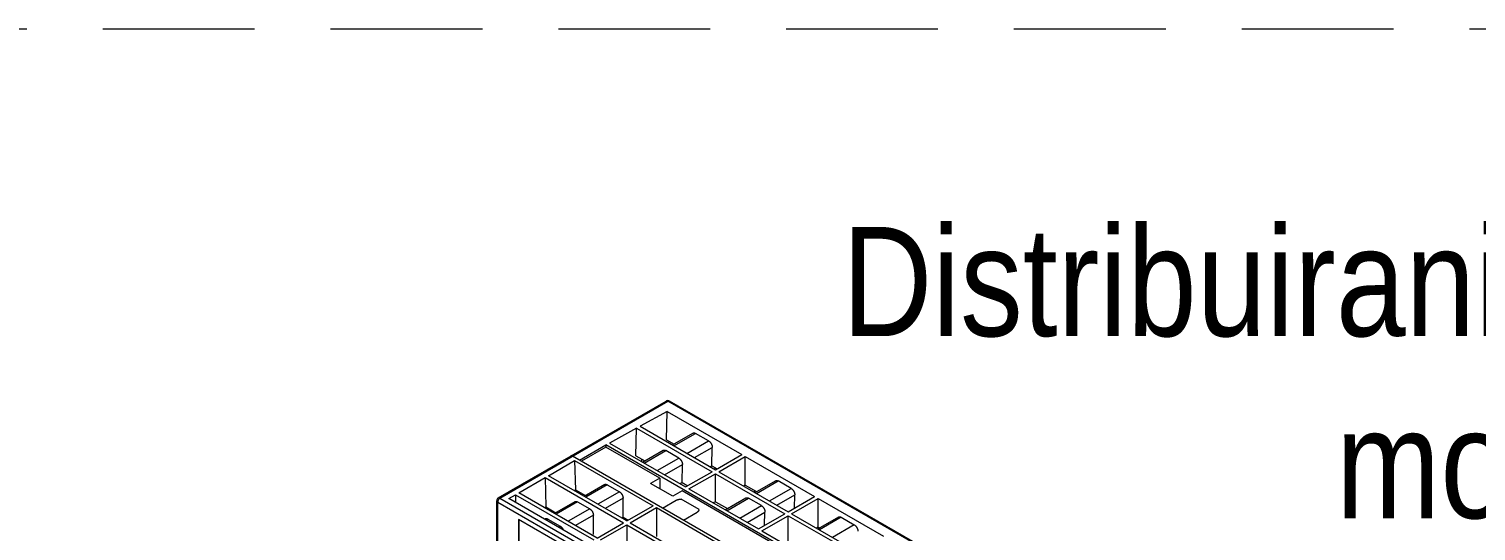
# Model space of a CAD drawing. Header units: inches. Extents: x 67248 to 85686, y -40174 to -31152.
# Drawn here: x 82309.7 to 82547.9, y -32834.9 to -32752.1 of the extents above; entities that cross this region are included whole.
import ezdxf

# ---------------------------------------------------------------- set-up
doc = ezdxf.new("R2010")
doc.units = ezdxf.units.IN
doc.header["$MEASUREMENT"] = 0
doc.linetypes.add('HIDDEN', pattern=[0.375, 0.25, -0.125])
doc.layers.add('SI-General', color=7, linetype='Continuous', lineweight=5)
doc.styles.add('OPIS', font='ARIALN.TTF')

# ---------------------------------------------------------------- blocks, each defined once
blk = doc.blocks.new('ET200S')
at = {"lineweight": 0}
for p, q in [((0.13, 97.38), (25.72, 112.15)), ((0.38, 97.35), (25.97, 112.13)), ((25.87, 110.57), (21.73, 108.3)), ((25.73, 112.16), (25.72, 112.15)), ((25.77, 106.26), (25.87, 110.57)), ((25.87, 110.57), (37.25, 104)), ((110.12, 63.55), (25.97, 112.13)), ((26.22, 112.15), (26.22, 112.15)), ((110.37, 63.57), (26.22, 112.15)), ((21.73, 108.3), (33.22, 101.67)), ((21.2, 108.01), (17.07, 105.75)), ((21.11, 103.79), (21.2, 108.01)), ((21.2, 108.01), (32.71, 101.37)), ((25.77, 106.26), (26.92, 105.59)), ((26.67, 105.45), (29.8, 107.26)), ((26.9, 105.32), (30.21, 107.22)), ((28.88, 104.17), (32.19, 106.08)), ((32.19, 106.08), (30.21, 107.22)), ((95.59, 55.16), (11.45, 103.74)), ((12.51, 103.13), (16.54, 105.46)), ((16.54, 105.13), (12.79, 102.96)), ((16.54, 105.46), (16.54, 105.13)), ((98.56, 58.1), (16.54, 105.46)), ((24.74, 100.39), (16.54, 105.13)), ((17.07, 105.75), (28.67, 99.04)), ((21.11, 103.79), (22.45, 103.02)), ((22.12, 102.83), (25.26, 104.64)), ((22.36, 102.69), (25.66, 104.6)), ((27.64, 103.46), (25.66, 104.6)), ((30.01, 103.52), (32.74, 105.09)), ((32.68, 102.27), (32.74, 105.09)), ((33.22, 101.67), (37.25, 104)), ((33.74, 101.37), (37.77, 103.7)), ((37.77, 99.33), (37.77, 103.7)), ((37.77, 103.7), (48.35, 97.59)), ((7.76, 100.76), (11.76, 103.09)), ((11.76, 103.09), (11.88, 98.62)), ((11.76, 103.09), (23.72, 96.18)), ((22.02, 102.89), (22.02, 103.27)), ((24.34, 101.55), (27.64, 103.46)), ((25.47, 100.9), (28.19, 102.47)), ((28.13, 99.74), (28.19, 102.47)), ((32.42, 102.13), (32.68, 102.27)), ((32.68, 102.27), (33.47, 101.81)), ((33.3, 101.91), (33.06, 101.76)), ((3.25, 98.14), (7.25, 100.47)), ((7.25, 100.47), (7.37, 96)), ((7.25, 100.47), (19.2, 93.57)), ((19.71, 93.87), (7.76, 100.76)), ((16.34, 99.41), (13.22, 97.61)), ((16.74, 99.38), (13.45, 97.48)), ((16.74, 99.38), (18.59, 98.31)), ((24.74, 100.39), (23.33, 99.58)), ((26.72, 97.62), (23.33, 99.58)), ((24.74, 100.39), (24.74, 98.76)), ((27.8, 99.55), (28.13, 99.74)), ((28.13, 99.74), (29, 99.23)), ((28.67, 99.04), (32.71, 101.37)), ((29.19, 98.75), (33.22, 101.07)), ((33.22, 96.8), (33.22, 101.07)), ((33.22, 101.07), (43.81, 94.96)), ((33.74, 101.37), (44.32, 95.26)), ((37.77, 99.33), (37.52, 99.19)), ((37.77, 99.33), (39.5, 98.33)), ((39.26, 98.19), (42.39, 99.99)), ((39.49, 98.05), (42.79, 99.96)), ((44.77, 98.81), (42.79, 99.96)), ((0.38, 97.35), (61.17, 62.25)), ((1.75, 97.27), (2.74, 97.85)), ((13.67, 90.38), (1.75, 97.27)), ((2.74, 97.85), (2.77, 96.67)), ((2.74, 97.85), (14.67, 90.96)), ((15.18, 91.25), (3.25, 98.14)), ((11.67, 98.51), (11.88, 98.62)), ((11.88, 98.62), (13.42, 97.73)), ((18.59, 98.31), (15.31, 96.41)), ((19.14, 97.34), (16.42, 95.76)), ((19.14, 94.43), (19.14, 97.34)), ((28.13, 98.43), (26.72, 97.62)), ((30.74, 95.61), (27.98, 97.2)), ((49.84, 85.9), (28.13, 98.43)), ((29.19, 98.75), (39.78, 92.63)), ((34.71, 95.56), (37.84, 97.37)), ((34.94, 95.42), (38.25, 97.33)), ((40.23, 96.19), (38.25, 97.33)), ((39.03, 98.32), (39.26, 98.47)), ((41.47, 96.91), (44.77, 98.81)), ((42.6, 96.25), (45.33, 97.83)), ((44.32, 95.26), (48.35, 97.59)), ((44.84, 94.96), (48.87, 97.29)), ((45.28, 95.81), (45.33, 97.83)), ((48.87, 92.92), (48.87, 97.29)), ((48.87, 97.29), (58.82, 91.54)), ((-0.12, 89.06), (-0.12, 96.94)), ((0.03, 88.79), (0.03, 96.74)), ((0.03, 96.74), (60.35, 61.91)), ((7.16, 95.88), (7.37, 96)), ((7.37, 96), (8.9, 95.12)), ((11.81, 96.8), (8.69, 95)), ((12.22, 96.76), (8.93, 94.87)), ((14.07, 95.69), (10.78, 93.8)), ((12.22, 96.76), (14.07, 95.69)), ((19.71, 93.87), (23.72, 96.18)), ((20.22, 93.57), (24.24, 95.89)), ((24.24, 95.89), (24.24, 91.49)), ((24.24, 95.89), (34.82, 89.77)), ((25.16, 95.82), (27.23, 97.02)), ((28.35, 93.98), (30.42, 95.18)), ((33.22, 96.8), (32.89, 96.61)), ((33.22, 96.8), (35.04, 95.75)), ((36.92, 94.28), (40.23, 96.19)), ((38.05, 93.63), (40.78, 95.2)), ((39.78, 92.63), (43.81, 94.96)), ((40.73, 93.19), (40.78, 95.2)), ((44.84, 94.96), (54.79, 89.22)), ((3.21, 94.09), (3.21, 89.19)), ((18.48, 85.27), (3.21, 94.09)), ((3.28, 94.04), (3.28, 89.31)), ((7.29, 94.19), (7.18, 94.13)), ((7.69, 94.15), (7.42, 93.99)), ((7.69, 94.15), (9.54, 93.08)), ((9.54, 93.08), (9.27, 92.92)), ((14.62, 94.72), (11.9, 93.15)), ((14.62, 91.81), (14.62, 94.72)), ((15.18, 91.25), (19.2, 93.57)), ((15.7, 90.96), (19.71, 93.27)), ((18.94, 94.31), (19.14, 94.43)), ((19.14, 94.43), (19.91, 93.98)), ((19.4, 94.04), (19.6, 94.16)), ((19.71, 93.27), (19.71, 88.88)), ((19.71, 93.27), (30.3, 87.16)), ((20.22, 93.57), (30.81, 87.46)), ((40.29, 92.34), (44.32, 94.66)), ((44.32, 90.39), (44.32, 94.66)), ((44.32, 94.66), (54.27, 88.92)), ((48.87, 92.92), (48.62, 92.78)), ((52.01, 94.44), (48.87, 92.63)), ((48.87, 92.92), (49.12, 92.78)), ((52.41, 94.41), (49.11, 92.5)), ((54.39, 93.26), (51.09, 91.35)), ((52.41, 94.41), (54.39, 93.26)), ((40.29, 92.34), (50.24, 86.59))]:
    blk.add_line(p, q, dxfattribs=at)
for points in [[(25.97, 112.13), (25.97, 112.13), (25.96, 112.13), (25.96, 112.14), (25.96, 112.14), (25.95, 112.14), (25.95, 112.14), (25.94, 112.15), (25.94, 112.15), (25.93, 112.15), (25.93, 112.15), (25.92, 112.15), (25.92, 112.16), (25.91, 112.16), (25.91, 112.16), (25.9, 112.16), (25.9, 112.16), (25.89, 112.16), (25.89, 112.17), (25.88, 112.17), (25.88, 112.17), (25.87, 112.17), (25.87, 112.17), (25.86, 112.17), (25.86, 112.17), (25.85, 112.17), (25.85, 112.18), (25.84, 112.18), (25.84, 112.18), (25.83, 112.18), (25.83, 112.18), (25.82, 112.18), (25.82, 112.18), (25.81, 112.18), (25.81, 112.18), (25.8, 112.18), (25.8, 112.18), (25.79, 112.17), (25.79, 112.17), (25.78, 112.17), (25.78, 112.17), (25.78, 112.17), (25.77, 112.17), (25.77, 112.17), (25.76, 112.17), (25.76, 112.17), (25.75, 112.16), (25.75, 112.16), (25.75, 112.16), (25.74, 112.16), (25.74, 112.16), (25.73, 112.16), (25.73, 112.15)], [(25.97, 112.13), (25.98, 112.13), (25.98, 112.13), (25.99, 112.14), (25.99, 112.14), (26, 112.14), (26, 112.14), (26.01, 112.15), (26.01, 112.15), (26.02, 112.15), (26.02, 112.15), (26.03, 112.15), (26.03, 112.16), (26.04, 112.16), (26.04, 112.16), (26.05, 112.16), (26.05, 112.16), (26.06, 112.17), (26.06, 112.17), (26.07, 112.17), (26.07, 112.17), (26.08, 112.17), (26.08, 112.17), (26.09, 112.17), (26.1, 112.17), (26.1, 112.17), (26.11, 112.18), (26.11, 112.18), (26.12, 112.18), (26.12, 112.18), (26.13, 112.18), (26.13, 112.18), (26.14, 112.18), (26.14, 112.18), (26.15, 112.18), (26.15, 112.17), (26.16, 112.17), (26.16, 112.17), (26.16, 112.17), (26.17, 112.17), (26.17, 112.17), (26.18, 112.17), (26.18, 112.17), (26.19, 112.17), (26.19, 112.17), (26.19, 112.16), (26.2, 112.16), (26.2, 112.16), (26.21, 112.16), (26.21, 112.16), (26.22, 112.16), (26.22, 112.15)], [(29.8, 107.26), (29.81, 107.27), (29.82, 107.27), (29.82, 107.27), (29.83, 107.27), (29.84, 107.28), (29.84, 107.28), (29.85, 107.28), (29.86, 107.28), (29.86, 107.29), (29.87, 107.29), (29.88, 107.29), (29.88, 107.29), (29.89, 107.29), (29.9, 107.29), (29.9, 107.3), (29.91, 107.3), (29.92, 107.3), (29.93, 107.3), (29.93, 107.3), (29.94, 107.3), (29.95, 107.3), (29.95, 107.3), (29.96, 107.3), (29.97, 107.3), (29.98, 107.3), (29.98, 107.3), (29.99, 107.3), (30, 107.3), (30.01, 107.3), (30.02, 107.3), (30.03, 107.29), (30.04, 107.29), (30.05, 107.29), (30.05, 107.29), (30.06, 107.29), (30.07, 107.28), (30.08, 107.28), (30.09, 107.28), (30.1, 107.28), (30.11, 107.27), (30.12, 107.27), (30.13, 107.27), (30.13, 107.26), (30.14, 107.26), (30.15, 107.25), (30.16, 107.25), (30.17, 107.25), (30.18, 107.24), (30.18, 107.24), (30.19, 107.23), (30.2, 107.23), (30.21, 107.22)], [(32.19, 106.08), (32.21, 106.07), (32.22, 106.06), (32.24, 106.05), (32.26, 106.03), (32.28, 106.02), (32.29, 106.01), (32.31, 106), (32.33, 105.98), (32.34, 105.97), (32.36, 105.95), (32.37, 105.94), (32.39, 105.92), (32.4, 105.91), (32.42, 105.89), (32.44, 105.87), (32.45, 105.85), (32.47, 105.83), (32.49, 105.81), (32.5, 105.79), (32.52, 105.77), (32.53, 105.74), (32.54, 105.72), (32.56, 105.7), (32.57, 105.68), (32.58, 105.66), (32.6, 105.63), (32.61, 105.61), (32.62, 105.59), (32.63, 105.56), (32.64, 105.54), (32.65, 105.52), (32.66, 105.49), (32.67, 105.47), (32.68, 105.45), (32.69, 105.42), (32.69, 105.4), (32.7, 105.37), (32.71, 105.35), (32.71, 105.33), (32.72, 105.31), (32.72, 105.29), (32.73, 105.27), (32.73, 105.24), (32.73, 105.22), (32.73, 105.2), (32.74, 105.18), (32.74, 105.16), (32.74, 105.14), (32.74, 105.11), (32.74, 105.09)], [(11.2, 103.77), (11.2, 103.77), (11.2, 103.77), (11.21, 103.77), (11.21, 103.77), (11.22, 103.78), (11.22, 103.78), (11.23, 103.78), (11.23, 103.78), (11.23, 103.78), (11.24, 103.78), (11.24, 103.78), (11.25, 103.78), (11.25, 103.79), (11.26, 103.79), (11.26, 103.79), (11.27, 103.79), (11.27, 103.79), (11.28, 103.79), (11.28, 103.79), (11.28, 103.79), (11.29, 103.79), (11.29, 103.79), (11.3, 103.79), (11.3, 103.79), (11.31, 103.79), (11.31, 103.79), (11.32, 103.79), (11.32, 103.79), (11.33, 103.79), (11.33, 103.78), (11.34, 103.78), (11.34, 103.78), (11.35, 103.78), (11.35, 103.78), (11.36, 103.78), (11.37, 103.78), (11.37, 103.77), (11.38, 103.77), (11.38, 103.77), (11.39, 103.77), (11.4, 103.77), (11.4, 103.76), (11.41, 103.76), (11.41, 103.76), (11.42, 103.76), (11.42, 103.75), (11.43, 103.75), (11.44, 103.75), (11.44, 103.74), (11.45, 103.74)], [(11.29, 103.79), (11.28, 103.79), (11.28, 103.79), (11.28, 103.79), (11.28, 103.79), (11.27, 103.79), (11.27, 103.79), (11.27, 103.79), (11.27, 103.79), (11.26, 103.79), (11.26, 103.79), (11.26, 103.79), (11.26, 103.79), (11.25, 103.79), (11.25, 103.78), (11.25, 103.78), (11.24, 103.78), (11.24, 103.78), (11.24, 103.78), (11.24, 103.78), (11.23, 103.78), (11.23, 103.78), (11.23, 103.78), (11.23, 103.78), (11.22, 103.78), (11.22, 103.78), (11.22, 103.78), (11.22, 103.78), (11.21, 103.77), (11.21, 103.77), (11.21, 103.77), (11.21, 103.77), (11.21, 103.77), (11.2, 103.77), (11.2, 103.77), (11.2, 103.77), (11.2, 103.77)], [(11.32, 103.79), (11.32, 103.79), (11.32, 103.79), (11.32, 103.79), (11.31, 103.79), (11.31, 103.79), (11.31, 103.79), (11.31, 103.79), (11.31, 103.79), (11.3, 103.79), (11.3, 103.79), (11.3, 103.79), (11.3, 103.79), (11.3, 103.79), (11.3, 103.79), (11.29, 103.79), (11.29, 103.79), (11.29, 103.79), (11.29, 103.79)], [(25.26, 104.64), (25.26, 104.64), (25.27, 104.64), (25.28, 104.65), (25.28, 104.65), (25.29, 104.65), (25.3, 104.65), (25.3, 104.66), (25.31, 104.66), (25.32, 104.66), (25.32, 104.66), (25.33, 104.67), (25.34, 104.67), (25.34, 104.67), (25.35, 104.67), (25.36, 104.67), (25.36, 104.67), (25.37, 104.67), (25.38, 104.67), (25.39, 104.67), (25.39, 104.67), (25.4, 104.68), (25.41, 104.68), (25.42, 104.68), (25.42, 104.68), (25.43, 104.68), (25.44, 104.67), (25.44, 104.67), (25.45, 104.67), (25.46, 104.67), (25.47, 104.67), (25.48, 104.67), (25.49, 104.67), (25.5, 104.67), (25.51, 104.66), (25.52, 104.66), (25.53, 104.66), (25.53, 104.66), (25.54, 104.65), (25.55, 104.65), (25.56, 104.65), (25.57, 104.64), (25.58, 104.64), (25.59, 104.64), (25.6, 104.63), (25.6, 104.63), (25.61, 104.63), (25.62, 104.62), (25.63, 104.62), (25.64, 104.61), (25.65, 104.61), (25.65, 104.6), (25.66, 104.6)], [(27.64, 103.46), (27.66, 103.45), (27.68, 103.43), (27.7, 103.42), (27.71, 103.41), (27.73, 103.4), (27.75, 103.38), (27.76, 103.37), (27.78, 103.36), (27.8, 103.34), (27.81, 103.33), (27.83, 103.31), (27.84, 103.3), (27.86, 103.28), (27.87, 103.26), (27.89, 103.24), (27.91, 103.22), (27.92, 103.2), (27.94, 103.18), (27.95, 103.16), (27.97, 103.14), (27.98, 103.12), (28, 103.1), (28.01, 103.08), (28.02, 103.05), (28.04, 103.03), (28.05, 103.01), (28.06, 102.99), (28.07, 102.96), (28.08, 102.94), (28.09, 102.92), (28.1, 102.89), (28.11, 102.87), (28.12, 102.84), (28.13, 102.82), (28.14, 102.8), (28.15, 102.77), (28.15, 102.75), (28.16, 102.73), (28.17, 102.7), (28.17, 102.68), (28.17, 102.66), (28.18, 102.64), (28.18, 102.62), (28.19, 102.6), (28.19, 102.58), (28.19, 102.55), (28.19, 102.53), (28.19, 102.51), (28.19, 102.49), (28.19, 102.47)], [(16.34, 99.41), (16.34, 99.42), (16.35, 99.42), (16.36, 99.42), (16.36, 99.43), (16.37, 99.43), (16.38, 99.43), (16.38, 99.43), (16.39, 99.44), (16.4, 99.44), (16.4, 99.44), (16.41, 99.44), (16.42, 99.44), (16.43, 99.45), (16.43, 99.45), (16.44, 99.45), (16.45, 99.45), (16.46, 99.45), (16.46, 99.45), (16.47, 99.45), (16.48, 99.45), (16.49, 99.45), (16.49, 99.45), (16.5, 99.45), (16.51, 99.45), (16.52, 99.45), (16.52, 99.45), (16.53, 99.45), (16.54, 99.45), (16.55, 99.45), (16.55, 99.45), (16.56, 99.45), (16.57, 99.44), (16.58, 99.44), (16.59, 99.44), (16.6, 99.44), (16.61, 99.43), (16.62, 99.43), (16.63, 99.43), (16.64, 99.43), (16.64, 99.42), (16.65, 99.42), (16.66, 99.41), (16.67, 99.41), (16.68, 99.41), (16.69, 99.4), (16.7, 99.4), (16.71, 99.39), (16.72, 99.39), (16.72, 99.39), (16.73, 99.38), (16.74, 99.38)], [(42.39, 99.99), (42.4, 100), (42.4, 100), (42.41, 100), (42.42, 100.01), (42.42, 100.01), (42.43, 100.01), (42.44, 100.02), (42.44, 100.02), (42.45, 100.02), (42.46, 100.02), (42.46, 100.02), (42.47, 100.03), (42.48, 100.03), (42.48, 100.03), (42.49, 100.03), (42.5, 100.03), (42.51, 100.03), (42.51, 100.03), (42.52, 100.03), (42.53, 100.03), (42.53, 100.03), (42.54, 100.03), (42.55, 100.03), (42.56, 100.03), (42.56, 100.03), (42.57, 100.03), (42.58, 100.03), (42.59, 100.03), (42.6, 100.03), (42.6, 100.03), (42.61, 100.03), (42.62, 100.03), (42.63, 100.02), (42.64, 100.02), (42.65, 100.02), (42.66, 100.02), (42.67, 100.01), (42.68, 100.01), (42.69, 100.01), (42.69, 100.01), (42.7, 100), (42.71, 100), (42.72, 100), (42.73, 99.99), (42.74, 99.99), (42.75, 99.98), (42.75, 99.98), (42.76, 99.98), (42.77, 99.97), (42.78, 99.97), (42.79, 99.96), (42.79, 99.96)], [(0.38, 97.35), (0.37, 97.34), (0.36, 97.34), (0.34, 97.33), (0.33, 97.32), (0.32, 97.31), (0.31, 97.3), (0.3, 97.3), (0.29, 97.29), (0.28, 97.28), (0.27, 97.27), (0.26, 97.26), (0.25, 97.25), (0.24, 97.24), (0.23, 97.22), (0.22, 97.21), (0.21, 97.2), (0.2, 97.19), (0.19, 97.18), (0.18, 97.17), (0.17, 97.15), (0.16, 97.14), (0.15, 97.13), (0.15, 97.11), (0.14, 97.1), (0.13, 97.09), (0.12, 97.07), (0.11, 97.06), (0.11, 97.05), (0.1, 97.03), (0.09, 97.02), (0.09, 97), (0.08, 96.99), (0.08, 96.98), (0.07, 96.96), (0.07, 96.95), (0.06, 96.93), (0.06, 96.92), (0.05, 96.9), (0.05, 96.89), (0.04, 96.88), (0.04, 96.86), (0.04, 96.85), (0.03, 96.83), (0.03, 96.82), (0.03, 96.81), (0.03, 96.79), (0.03, 96.78), (0.03, 96.77), (0.03, 96.75), (0.03, 96.74)], [(0.13, 97.38), (0.13, 97.38), (0.14, 97.38), (0.14, 97.38), (0.14, 97.38), (0.15, 97.39), (0.15, 97.39), (0.16, 97.39), (0.16, 97.39), (0.16, 97.39), (0.17, 97.39), (0.17, 97.39), (0.18, 97.39), (0.18, 97.4), (0.19, 97.4), (0.19, 97.4), (0.2, 97.4), (0.2, 97.4), (0.21, 97.4), (0.21, 97.4), (0.21, 97.4), (0.22, 97.4), (0.22, 97.4), (0.23, 97.4), (0.23, 97.4), (0.24, 97.4), (0.24, 97.4), (0.25, 97.4), (0.25, 97.4), (0.26, 97.4), (0.26, 97.4), (0.27, 97.4), (0.27, 97.39), (0.28, 97.39), (0.28, 97.39), (0.29, 97.39), (0.3, 97.39), (0.3, 97.39), (0.31, 97.38), (0.31, 97.38), (0.32, 97.38), (0.32, 97.38), (0.33, 97.38), (0.34, 97.37), (0.34, 97.37), (0.35, 97.37), (0.35, 97.37), (0.36, 97.36), (0.36, 97.36), (0.37, 97.36), (0.37, 97.35), (0.38, 97.35)], [(18.59, 98.31), (18.61, 98.3), (18.63, 98.28), (18.65, 98.27), (18.67, 98.26), (18.68, 98.25), (18.7, 98.23), (18.72, 98.22), (18.73, 98.21), (18.75, 98.19), (18.76, 98.18), (18.78, 98.16), (18.8, 98.14), (18.81, 98.13), (18.83, 98.11), (18.85, 98.09), (18.86, 98.07), (18.88, 98.05), (18.89, 98.03), (18.9, 98.01), (18.92, 98), (18.93, 97.97), (18.95, 97.95), (18.96, 97.93), (18.97, 97.91), (18.98, 97.89), (19, 97.87), (19.01, 97.85), (19.02, 97.83), (19.03, 97.8), (19.04, 97.78), (19.05, 97.76), (19.06, 97.74), (19.07, 97.71), (19.08, 97.69), (19.08, 97.67), (19.09, 97.65), (19.1, 97.62), (19.11, 97.6), (19.11, 97.58), (19.12, 97.55), (19.12, 97.53), (19.13, 97.51), (19.13, 97.49), (19.13, 97.47), (19.14, 97.45), (19.14, 97.42), (19.14, 97.4), (19.14, 97.38), (19.14, 97.36), (19.14, 97.34)], [(27.23, 97.02), (27.25, 97.02), (27.26, 97.03), (27.28, 97.04), (27.3, 97.05), (27.31, 97.05), (27.33, 97.06), (27.34, 97.07), (27.36, 97.07), (27.38, 97.08), (27.4, 97.09), (27.42, 97.09), (27.44, 97.1), (27.46, 97.11), (27.49, 97.11), (27.51, 97.12), (27.53, 97.12), (27.55, 97.13), (27.59, 97.14), (27.62, 97.14), (27.66, 97.15), (27.69, 97.16), (27.72, 97.16), (27.76, 97.17), (27.81, 97.18), (27.87, 97.19), (27.92, 97.19), (27.98, 97.2)], [(37.84, 97.37), (37.85, 97.37), (37.86, 97.38), (37.86, 97.38), (37.87, 97.38), (37.88, 97.39), (37.88, 97.39), (37.89, 97.39), (37.9, 97.39), (37.9, 97.39), (37.91, 97.4), (37.92, 97.4), (37.92, 97.4), (37.93, 97.4), (37.94, 97.4), (37.94, 97.4), (37.95, 97.41), (37.96, 97.41), (37.97, 97.41), (37.97, 97.41), (37.98, 97.41), (37.99, 97.41), (37.99, 97.41), (38, 97.41), (38.01, 97.41), (38.02, 97.41), (38.02, 97.41), (38.03, 97.41), (38.04, 97.41), (38.05, 97.41), (38.06, 97.4), (38.07, 97.4), (38.08, 97.4), (38.09, 97.4), (38.09, 97.4), (38.1, 97.39), (38.11, 97.39), (38.12, 97.39), (38.13, 97.39), (38.14, 97.38), (38.15, 97.38), (38.16, 97.38), (38.17, 97.37), (38.17, 97.37), (38.18, 97.37), (38.19, 97.36), (38.2, 97.36), (38.21, 97.35), (38.22, 97.35), (38.22, 97.35), (38.23, 97.34), (38.24, 97.34), (38.25, 97.33)], [(39.17, 98.51), (39.17, 98.5), (39.17, 98.5), (39.17, 98.49), (39.17, 98.48), (39.17, 98.47), (39.16, 98.47), (39.16, 98.46), (39.16, 98.45), (39.16, 98.44), (39.16, 98.44), (39.16, 98.43), (39.16, 98.42), (39.16, 98.41), (39.16, 98.41)], [(44.77, 98.81), (44.79, 98.8), (44.81, 98.79), (44.83, 98.78), (44.85, 98.77), (44.86, 98.76), (44.88, 98.74), (44.9, 98.73), (44.91, 98.71), (44.93, 98.7), (44.94, 98.69), (44.96, 98.67), (44.98, 98.66), (44.99, 98.64), (45.01, 98.62), (45.02, 98.6), (45.04, 98.58), (45.06, 98.56), (45.07, 98.54), (45.09, 98.52), (45.1, 98.5), (45.12, 98.48), (45.13, 98.46), (45.14, 98.43), (45.16, 98.41), (45.17, 98.39), (45.18, 98.37), (45.19, 98.34), (45.21, 98.32), (45.22, 98.3), (45.23, 98.27), (45.24, 98.25), (45.25, 98.23), (45.26, 98.2), (45.27, 98.18), (45.27, 98.15), (45.28, 98.13), (45.29, 98.1), (45.29, 98.08), (45.3, 98.06), (45.3, 98.04), (45.31, 98.02), (45.31, 98), (45.32, 97.98), (45.32, 97.96), (45.32, 97.93), (45.32, 97.91), (45.32, 97.89), (45.33, 97.87), (45.33, 97.85), (45.33, 97.83)], [(0.03, 96.74), (0.02, 96.74), (0.02, 96.75), (0.01, 96.75), (0.01, 96.75), (0, 96.76), (0, 96.76), (-0.01, 96.76), (-0.01, 96.77), (-0.02, 96.77), (-0.02, 96.77), (-0.03, 96.78), (-0.03, 96.78), (-0.04, 96.79), (-0.04, 96.79), (-0.05, 96.79), (-0.05, 96.8), (-0.06, 96.8), (-0.06, 96.81), (-0.07, 96.81), (-0.07, 96.82), (-0.07, 96.82), (-0.07, 96.82), (-0.08, 96.83), (-0.08, 96.83), (-0.08, 96.83), (-0.09, 96.84), (-0.09, 96.84), (-0.09, 96.85), (-0.09, 96.85), (-0.1, 96.85), (-0.1, 96.86), (-0.1, 96.86), (-0.1, 96.87), (-0.1, 96.87), (-0.11, 96.88), (-0.11, 96.88), (-0.11, 96.88), (-0.11, 96.89), (-0.11, 96.89), (-0.11, 96.9), (-0.11, 96.9), (-0.12, 96.91), (-0.12, 96.91), (-0.12, 96.91), (-0.12, 96.92), (-0.12, 96.92), (-0.12, 96.93), (-0.12, 96.93), (-0.12, 96.93), (-0.12, 96.94), (-0.12, 96.94)], [(11.81, 96.8), (11.82, 96.8), (11.82, 96.81), (11.83, 96.81), (11.84, 96.81), (11.84, 96.82), (11.85, 96.82), (11.86, 96.82), (11.87, 96.82), (11.87, 96.83), (11.88, 96.83), (11.89, 96.83), (11.89, 96.83), (11.9, 96.83), (11.91, 96.83), (11.92, 96.84), (11.92, 96.84), (11.93, 96.84), (11.94, 96.84), (11.95, 96.84), (11.95, 96.84), (11.96, 96.84), (11.97, 96.84), (11.98, 96.84), (11.98, 96.84), (11.99, 96.84), (12, 96.84), (12.01, 96.84), (12.01, 96.84), (12.02, 96.83), (12.03, 96.83), (12.04, 96.83), (12.04, 96.83), (12.05, 96.83), (12.06, 96.83), (12.07, 96.82), (12.08, 96.82), (12.09, 96.82), (12.1, 96.82), (12.11, 96.81), (12.12, 96.81), (12.13, 96.81), (12.14, 96.8), (12.15, 96.8), (12.16, 96.79), (12.16, 96.79), (12.17, 96.79), (12.18, 96.78), (12.19, 96.78), (12.2, 96.77), (12.21, 96.77), (12.22, 96.76)], [(14.07, 95.69), (14.09, 95.68), (14.1, 95.67), (14.12, 95.66), (14.14, 95.65), (14.16, 95.63), (14.17, 95.62), (14.19, 95.61), (14.21, 95.59), (14.22, 95.58), (14.24, 95.56), (14.26, 95.55), (14.27, 95.53), (14.29, 95.51), (14.31, 95.49), (14.32, 95.48), (14.34, 95.46), (14.35, 95.44), (14.37, 95.42), (14.38, 95.4), (14.39, 95.38), (14.41, 95.36), (14.42, 95.34), (14.43, 95.32), (14.45, 95.3), (14.46, 95.28), (14.47, 95.26), (14.48, 95.23), (14.49, 95.21), (14.5, 95.19), (14.51, 95.17), (14.52, 95.15), (14.53, 95.12), (14.54, 95.1), (14.55, 95.08), (14.56, 95.06), (14.57, 95.03), (14.57, 95.01), (14.58, 94.99), (14.59, 94.96), (14.59, 94.94), (14.6, 94.92), (14.6, 94.9), (14.61, 94.88), (14.61, 94.85), (14.61, 94.83), (14.61, 94.81), (14.62, 94.79), (14.62, 94.77), (14.62, 94.75), (14.62, 94.72)], [(30.58, 95.32), (30.58, 95.32), (30.57, 95.31), (30.57, 95.3), (30.56, 95.3), (30.56, 95.29), (30.55, 95.29), (30.55, 95.28), (30.54, 95.28), (30.54, 95.27), (30.53, 95.27), (30.53, 95.26), (30.52, 95.26), (30.52, 95.25), (30.51, 95.25), (30.5, 95.24), (30.5, 95.24), (30.49, 95.23), (30.49, 95.23), (30.48, 95.22), (30.48, 95.22), (30.47, 95.21), (30.46, 95.21), (30.46, 95.21), (30.45, 95.2), (30.45, 95.2), (30.44, 95.19), (30.43, 95.19), (30.43, 95.19), (30.42, 95.18), (30.42, 95.18)], [(30.74, 95.61), (30.73, 95.59), (30.72, 95.57), (30.71, 95.55), (30.71, 95.54), (30.7, 95.52), (30.69, 95.5), (30.68, 95.48), (30.68, 95.47), (30.67, 95.46), (30.67, 95.45), (30.66, 95.44), (30.65, 95.43), (30.65, 95.42), (30.64, 95.41), (30.64, 95.4), (30.63, 95.39), (30.63, 95.38), (30.62, 95.37), (30.61, 95.36), (30.61, 95.36), (30.6, 95.35), (30.6, 95.34), (30.59, 95.33), (30.58, 95.32)], [(40.23, 96.19), (40.25, 96.18), (40.26, 96.17), (40.28, 96.16), (40.3, 96.14), (40.32, 96.13), (40.33, 96.12), (40.35, 96.1), (40.37, 96.09), (40.38, 96.08), (40.4, 96.06), (40.41, 96.05), (40.43, 96.03), (40.44, 96.01), (40.46, 96), (40.48, 95.98), (40.49, 95.96), (40.51, 95.94), (40.53, 95.92), (40.54, 95.9), (40.56, 95.87), (40.57, 95.85), (40.58, 95.83), (40.6, 95.81), (40.61, 95.79), (40.62, 95.77), (40.64, 95.74), (40.65, 95.72), (40.66, 95.7), (40.67, 95.67), (40.68, 95.65), (40.69, 95.63), (40.7, 95.6), (40.71, 95.58), (40.72, 95.55), (40.73, 95.53), (40.73, 95.5), (40.74, 95.48), (40.75, 95.46), (40.75, 95.44), (40.76, 95.42), (40.76, 95.4), (40.77, 95.37), (40.77, 95.35), (40.77, 95.33), (40.77, 95.31), (40.78, 95.29), (40.78, 95.27), (40.78, 95.24), (40.78, 95.22), (40.78, 95.2)], [(7.29, 94.19), (7.29, 94.19), (7.3, 94.19), (7.31, 94.2), (7.31, 94.2), (7.32, 94.2), (7.33, 94.21), (7.33, 94.21), (7.34, 94.21), (7.35, 94.21), (7.35, 94.22), (7.36, 94.22), (7.37, 94.22), (7.38, 94.22), (7.38, 94.22), (7.39, 94.22), (7.4, 94.22), (7.41, 94.22), (7.41, 94.23), (7.42, 94.23), (7.43, 94.23), (7.44, 94.23), (7.44, 94.23), (7.45, 94.23), (7.46, 94.23), (7.47, 94.23), (7.47, 94.22), (7.48, 94.22), (7.49, 94.22), (7.5, 94.22), (7.5, 94.22), (7.51, 94.22), (7.52, 94.22), (7.53, 94.22), (7.54, 94.21), (7.55, 94.21), (7.56, 94.21), (7.57, 94.21), (7.58, 94.2), (7.58, 94.2), (7.59, 94.2), (7.6, 94.19), (7.61, 94.19), (7.62, 94.19), (7.63, 94.18), (7.64, 94.18), (7.65, 94.17), (7.66, 94.17), (7.67, 94.16), (7.67, 94.16), (7.68, 94.16), (7.69, 94.15)], [(9.54, 93.08), (9.56, 93.07), (9.57, 93.06), (9.58, 93.05), (9.6, 93.05), (9.61, 93.04), (9.63, 93.03), (9.64, 93.02), (9.65, 93.01), (9.66, 93), (9.68, 92.98), (9.69, 92.97), (9.7, 92.96), (9.71, 92.95), (9.73, 92.94), (9.74, 92.92), (9.76, 92.91), (9.77, 92.89), (9.78, 92.88), (9.8, 92.86), (9.81, 92.85), (9.82, 92.83), (9.83, 92.82), (9.84, 92.8), (9.86, 92.79), (9.87, 92.77), (9.88, 92.75), (9.89, 92.74), (9.9, 92.72), (9.91, 92.7), (9.92, 92.68), (9.93, 92.67), (9.94, 92.65), (9.95, 92.63), (9.96, 92.61), (9.97, 92.59), (9.98, 92.57), (9.99, 92.56), (10, 92.54), (10.01, 92.52), (10.01, 92.5)], [(52.01, 94.44), (52.01, 94.45), (52.02, 94.45), (52.03, 94.45), (52.03, 94.46), (52.04, 94.46), (52.05, 94.46), (52.05, 94.46), (52.06, 94.47), (52.07, 94.47), (52.07, 94.47), (52.08, 94.47), (52.09, 94.47), (52.09, 94.47), (52.1, 94.48), (52.11, 94.48), (52.11, 94.48), (52.12, 94.48), (52.13, 94.48), (52.14, 94.48), (52.14, 94.48), (52.15, 94.48), (52.16, 94.48), (52.17, 94.48), (52.17, 94.48), (52.18, 94.48), (52.19, 94.48), (52.19, 94.48), (52.2, 94.48), (52.21, 94.48), (52.22, 94.48), (52.23, 94.48), (52.24, 94.47), (52.25, 94.47), (52.26, 94.47), (52.27, 94.47), (52.28, 94.47), (52.28, 94.46), (52.29, 94.46), (52.3, 94.46), (52.31, 94.45), (52.32, 94.45), (52.33, 94.45), (52.34, 94.44), (52.35, 94.44), (52.35, 94.44), (52.36, 94.43), (52.37, 94.43), (52.38, 94.42), (52.39, 94.42), (52.4, 94.41), (52.4, 94.41), (52.41, 94.41)], [(54.39, 93.26), (54.41, 93.25), (54.43, 93.24), (54.45, 93.23), (54.46, 93.22), (54.48, 93.2), (54.5, 93.19), (54.51, 93.18), (54.53, 93.16), (54.55, 93.15), (54.56, 93.13), (54.58, 93.12), (54.59, 93.1), (54.61, 93.09), (54.62, 93.07), (54.64, 93.05), (54.66, 93.03), (54.67, 93.01), (54.69, 92.99), (54.7, 92.97), (54.72, 92.95), (54.73, 92.93), (54.75, 92.9), (54.76, 92.88), (54.77, 92.86), (54.79, 92.84), (54.8, 92.82), (54.81, 92.79), (54.82, 92.77), (54.83, 92.75), (54.84, 92.72), (54.85, 92.7), (54.86, 92.67), (54.87, 92.65), (54.88, 92.63), (54.89, 92.6), (54.9, 92.58), (54.9, 92.55), (54.91, 92.53), (54.92, 92.51), (54.92, 92.49), (54.92, 92.47), (54.93, 92.45), (54.93, 92.43), (54.94, 92.4), (54.94, 92.38), (54.94, 92.36), (54.94, 92.34), (54.94, 92.32), (54.94, 92.3)]]:
    blk.add_lwpolyline(points, dxfattribs=at)
for centre, start, end in [((25.97, 111.72), 60.8429, 118.502), ((0.38, 96.94), 120.5452, 179.4551)]:
    blk.add_arc(centre, 0.5, start, end, dxfattribs=at)

msp = doc.modelspace()

# ---------------------------------------------------------------- linework, layer by layer
at = {"layer": 'SI-General', "color": 0, "linetype": 'HIDDEN', "ltscale": 100}
msp.add_lwpolyline([(81946.86, -32752.14), (82642.01, -32752.14), (82642.01, -33096.66), (81946.86, -33096.66)], close=True, dxfattribs=at)

# ---------------------------------------------------------------- block references
at = {"xscale": 1.08, "yscale": 1.08, "zscale": 1.08}
msp.add_blockref('ET200S', (82386.84, -32934.61, 0.33), dxfattribs=at)

# ---------------------------------------------------------------- texts
at = {"layer": 'SI-General', "color": 0, "insert": (82585.63, -32784.78), "char_height": 18, "width": 165.2605, "attachment_point": 3, "style": 'OPIS'}
msp.add_mtext('{\\C256;Distribuirani I/O moduli}', dxfattribs=at)

doc.saveas('drawing.dxf')
